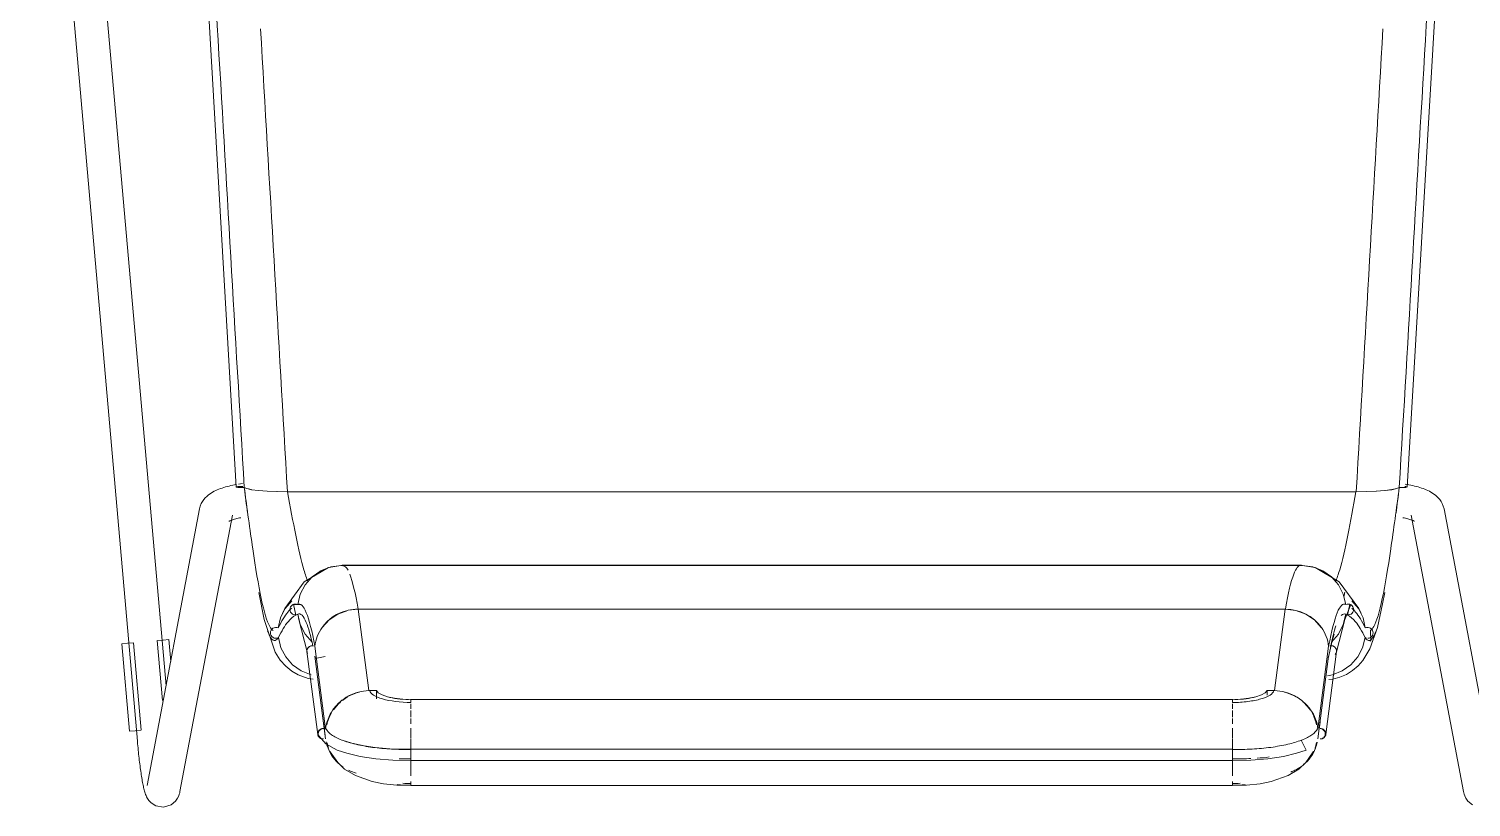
# Model space of a CAD drawing. Header units: millimetres. Extents: x 79795 to 317870, y -36033 to 97293.
# Drawn here: x 166807 to 167324, y 30928 to 31207 of the extents above; entities that cross this region are included whole.
import ezdxf

# ---------------------------------------------------------------- set-up
doc = ezdxf.new("R2010")
doc.units = ezdxf.units.MM
doc.header["$MEASUREMENT"] = 0
doc.layers.add('I-FURN', color=8, linetype='CONTINUOUS', lineweight=9)

msp = doc.modelspace()

# ---------------------------------------------------------------- linework, layer by layer
at = {"layer": 'I-FURN'}
for p, q in [((166806.89, 31394.8), (166845.83, 30951.48)), ((166856.13, 30971.35), (166818.84, 31395.85)), ((166862.03, 31374.68), (166881.32, 31042.77)), ((167320.84, 31374.68), (167301.55, 31042.77)), ((166870.7, 31039.4), (166871.23, 31039.85)), ((166871.23, 31039.85), (166871.76, 31040.25)), ((166871.76, 31040.25), (166872.3, 31040.61)), ((166872.3, 31040.61), (166872.84, 31040.94)), ((166872.84, 31040.94), (166873.37, 31041.23)), ((166873.37, 31041.23), (166873.93, 31041.5)), ((166873.93, 31041.5), (166874.49, 31041.75)), ((166874.49, 31041.75), (166875.06, 31041.98)), ((166875.06, 31041.98), (166875.64, 31042.2)), ((166875.64, 31042.2), (166876.23, 31042.41)), ((166876.23, 31042.41), (166876.84, 31042.6)), ((166876.84, 31042.6), (166877.45, 31042.79)), ((166877.45, 31042.79), (166878.08, 31042.96)), ((166878.08, 31042.96), (166878.73, 31043.12)), ((166878.73, 31043.12), (166879.38, 31043.27)), ((166879.38, 31043.27), (166880.05, 31043.42)), ((166880.05, 31043.42), (166880.73, 31043.55)), ((166880.73, 31043.55), (166881.42, 31043.68)), ((166881.38, 31042.82), (166881.32, 31042.77)), ((166881.32, 31042.77), (166881.38, 31042.82)), ((166881.32, 31042.77), (166881.39, 31042.72)), ((166881.39, 31042.72), (166881.32, 31042.77)), ((166881.57, 31042.87), (166881.38, 31042.82)), ((166881.38, 31042.82), (166881.56, 31042.87)), ((166881.39, 31042.72), (166881.59, 31042.67)), ((166881.58, 31042.67), (166881.39, 31042.72)), ((166881.56, 31042.87), (166881.85, 31042.92)), ((166881.86, 31042.92), (166881.57, 31042.87)), ((166881.88, 31042.62), (166881.58, 31042.67)), ((166881.59, 31042.67), (166881.88, 31042.62)), ((166881.85, 31042.92), (166882.23, 31042.95)), ((166882.24, 31042.95), (166881.86, 31042.92)), ((166881.88, 31042.62), (166882.27, 31042.59)), ((166882.27, 31042.59), (166881.88, 31042.62)), ((166882.13, 31043.79), (166882.84, 31043.9)), ((166882.23, 31042.95), (166882.68, 31042.97)), ((166882.69, 31042.97), (166882.24, 31042.95)), ((166882.27, 31042.59), (166882.72, 31042.57)), ((166882.72, 31042.57), (166882.27, 31042.59)), ((166882.68, 31042.97), (166883.18, 31042.98)), ((166883.18, 31042.98), (166882.69, 31042.97)), ((166882.72, 31042.57), (166883.22, 31042.56)), ((166883.21, 31042.56), (166882.72, 31042.57)), ((166882.84, 31043.9), (166883.57, 31044)), ((166883.68, 31042.98), (166883.18, 31042.98)), ((166883.18, 31042.98), (166883.67, 31042.98)), ((166883.71, 31042.56), (166883.21, 31042.56)), ((166883.22, 31042.56), (166883.72, 31042.56)), ((166884.18, 31042.58), (166883.71, 31042.56)), ((166883.72, 31042.56), (166884.19, 31042.58)), ((166885.09, 31042.18), (166884.18, 31042.58)), ((166884.19, 31042.58), (166885.09, 31042.18)), ((166885.09, 31042.18), (166886.83, 31041.81)), ((166886.83, 31041.82), (166885.09, 31042.18)), ((166886.83, 31041.81), (166889.33, 31041.5)), ((166889.3, 31041.5), (166886.83, 31041.81)), ((166889.33, 31041.5), (166892.43, 31041.26)), ((166892.38, 31041.27), (166889.33, 31041.5)), ((166892.43, 31041.26), (166895.97, 31041.11)), ((166895.9, 31041.11), (166892.43, 31041.26)), ((166895.97, 31041.11), (166899.74, 31041.05)), ((166899.66, 31041.05), (166895.97, 31041.11)), ((166899.74, 31041.05), (167283.13, 31041.05)), ((167283.13, 31041.05), (166899.74, 31041.05)), ((167283.13, 31041.05), (167286.9, 31041.11)), ((167286.9, 31041.11), (167283.21, 31041.05)), ((167286.9, 31041.11), (167290.44, 31041.26)), ((167290.44, 31041.26), (167286.97, 31041.11)), ((167290.44, 31041.26), (167293.54, 31041.5)), ((167293.54, 31041.5), (167290.49, 31041.27)), ((167293.54, 31041.5), (167296.04, 31041.81)), ((167296.05, 31041.82), (167293.57, 31041.5)), ((167296.04, 31041.81), (167297.78, 31042.18)), ((167297.78, 31042.18), (167296.05, 31041.82)), ((167297.78, 31042.18), (167298.68, 31042.58)), ((167298.69, 31042.58), (167297.78, 31042.18)), ((167298.68, 31042.58), (167299.16, 31042.56)), ((167299.16, 31042.56), (167298.69, 31042.58)), ((167299.16, 31042.56), (167299.65, 31042.56)), ((167299.66, 31042.56), (167299.16, 31042.56)), ((167299.65, 31042.56), (167300.15, 31042.57)), ((167300.15, 31042.57), (167299.66, 31042.56)), ((167300.15, 31042.57), (167300.6, 31042.59)), ((167300.6, 31042.59), (167300.15, 31042.57)), ((167300.6, 31042.59), (167300.99, 31042.62)), ((167300.99, 31042.62), (167300.6, 31042.59)), ((167301.01, 31042.92), (167300.63, 31042.95)), ((167300.64, 31042.95), (167301.02, 31042.92)), ((167301.45, 31043.68), (167300.74, 31043.79)), ((167300.99, 31042.62), (167301.28, 31042.67)), ((167301.29, 31042.67), (167300.99, 31042.62)), ((167301.3, 31042.87), (167301.01, 31042.92)), ((167301.02, 31042.92), (167301.31, 31042.87)), ((167302.14, 31043.55), (167301.45, 31043.68)), ((167301.55, 31042.77), (167301.49, 31042.82)), ((167301.49, 31042.82), (167301.55, 31042.77)), ((167302.82, 31043.42), (167302.14, 31043.55)), ((167303.49, 31043.27), (167302.82, 31043.42)), ((167304.15, 31043.12), (167303.49, 31043.27)), ((167304.79, 31042.96), (167304.15, 31043.12)), ((167305.42, 31042.79), (167304.79, 31042.96)), ((167306.04, 31042.6), (167305.42, 31042.79)), ((167306.64, 31042.41), (167306.04, 31042.6)), ((167307.23, 31042.2), (167306.64, 31042.41)), ((167307.81, 31041.98), (167307.23, 31042.2)), ((167308.38, 31041.75), (167307.81, 31041.98)), ((167308.94, 31041.5), (167308.38, 31041.75)), ((167309.5, 31041.23), (167308.94, 31041.5)), ((167310.03, 31040.94), (167309.5, 31041.23)), ((167310.57, 31040.61), (167310.03, 31040.94)), ((167311.11, 31040.25), (167310.57, 31040.61)), ((167311.64, 31039.85), (167311.11, 31040.25)), ((167312.17, 31039.4), (167311.64, 31039.85)), ((166868.13, 31034.92), (166849.31, 30935.63)), ((166868.13, 31034.92), (166868.38, 31035.91)), ((166868.38, 31035.91), (166868.75, 31036.8)), ((166868.75, 31036.8), (166869.19, 31037.6)), ((166869.19, 31037.6), (166869.67, 31038.28)), ((166869.67, 31038.28), (166870.18, 31038.88)), ((166870.18, 31038.88), (166870.7, 31039.4)), ((167312.69, 31038.88), (167312.17, 31039.4)), ((167313.2, 31038.28), (167312.69, 31038.88)), ((167313.68, 31037.6), (167313.2, 31038.28)), ((167314.12, 31036.8), (167313.68, 31037.6)), ((167314.49, 31035.91), (167314.12, 31036.8)), ((167314.74, 31034.92), (167314.49, 31035.91)), ((167333.56, 30935.63), (167314.74, 31034.92)), ((166861.1, 30933.4), (166879.92, 31032.69)), ((166878.7, 31030.46), (166878.72, 31030.47)), ((166878.72, 31030.47), (166878.8, 31030.52)), ((166878.8, 31030.52), (166878.88, 31030.56)), ((166878.88, 31030.56), (166879.03, 31030.64)), ((166879.03, 31030.64), (166879.23, 31030.73)), ((166879.23, 31030.73), (166879.46, 31030.82)), ((166879.46, 31030.82), (166879.73, 31030.92)), ((166879.73, 31030.92), (166880.03, 31031.03)), ((166880.03, 31031.03), (166880.37, 31031.14)), ((166880.37, 31031.14), (166880.73, 31031.24)), ((166880.73, 31031.24), (166881.13, 31031.35)), ((166881.13, 31031.35), (166881.55, 31031.46)), ((166881.55, 31031.46), (166882, 31031.56)), ((166882, 31031.56), (166882.47, 31031.66)), ((166882.47, 31031.66), (166882.96, 31031.76)), ((167300.4, 31031.66), (167299.91, 31031.76)), ((167300.87, 31031.56), (167300.4, 31031.66)), ((167301.32, 31031.46), (167300.87, 31031.56)), ((167301.74, 31031.35), (167301.32, 31031.46)), ((167302.14, 31031.24), (167301.74, 31031.35)), ((167302.5, 31031.14), (167302.14, 31031.24)), ((167302.84, 31031.03), (167302.5, 31031.14)), ((167303.14, 31030.92), (167302.84, 31031.03)), ((167302.95, 31032.69), (167321.77, 30933.4)), ((167303.41, 31030.82), (167303.14, 31030.92)), ((167303.64, 31030.73), (167303.41, 31030.82)), ((167303.84, 31030.64), (167303.64, 31030.73)), ((167303.99, 31030.56), (167303.84, 31030.64)), ((167304.08, 31030.52), (167303.99, 31030.56)), ((167304.15, 31030.47), (167304.08, 31030.52)), ((167304.17, 31030.46), (167304.15, 31030.47)), ((166915.25, 31014.08), (166911.68, 31012.71)), ((166911.68, 31012.71), (166915.25, 31014.07)), ((166919.58, 31014.7), (166914.54, 31013.91)), ((166915.25, 31014.07), (166919.04, 31014.55)), ((166919.04, 31014.55), (166915.25, 31014.08)), ((166919.04, 31014.55), (167263.83, 31014.55)), ((167263.83, 31014.55), (166919.04, 31014.55)), ((166958.49, 31014.7), (166919.58, 31014.7)), ((167263.29, 31014.7), (166958.49, 31014.7)), ((167263.29, 31014.7), (167268.33, 31013.91)), ((167263.83, 31014.55), (167267.62, 31014.07)), ((167267.62, 31014.08), (167263.83, 31014.55)), ((167271.19, 31012.71), (167267.62, 31014.08)), ((167267.62, 31014.07), (167271.19, 31012.71)), ((166914.39, 31013.84), (166905.74, 31008.72)), ((166908.54, 31010.54), (166906.04, 31007.67)), ((166906.04, 31007.66), (166908.55, 31010.53)), ((166911.68, 31012.71), (166908.54, 31010.54)), ((166908.55, 31010.53), (166911.68, 31012.71)), ((166914.54, 31013.91), (166911.37, 31012.53)), ((167268.33, 31013.91), (167271.5, 31012.53)), ((167268.48, 31013.84), (167277.13, 31008.72)), ((167271.19, 31012.71), (167274.32, 31010.53)), ((167274.33, 31010.54), (167271.19, 31012.71)), ((167274.32, 31010.53), (167276.83, 31007.66)), ((167276.83, 31007.67), (167274.33, 31010.54)), ((166889.43, 31004.86), (166891.33, 30995.19)), ((166905.74, 31008.72), (166898.76, 30999.18)), ((166904.28, 31004.27), (166903.39, 31000.56)), ((166906.04, 31007.67), (166904.28, 31004.27)), ((166904.29, 31004.27), (166906.04, 31007.66)), ((167278.59, 31004.27), (167276.83, 31007.67)), ((167276.83, 31007.66), (167278.58, 31004.27)), ((167277.13, 31008.72), (167284.11, 30999.18)), ((167279.48, 31000.56), (167278.59, 31004.27)), ((167292.71, 31000.79), (167293.44, 31004.86)), ((166898.81, 30999.11), (166897.16, 30995.78)), ((166897.17, 30995.78), (166898.82, 30999.11)), ((166898.76, 30999.18), (166897.87, 30997.44)), ((166901.21, 31001.94), (166898.81, 30999.11)), ((166898.82, 30999.11), (166901.21, 31001.94)), ((166900.55, 30998.81), (166900.62, 30999.3)), ((166900.62, 30999.3), (166900.55, 30998.81)), ((166900.62, 30998.32), (166900.55, 30998.81)), ((166900.55, 30998.81), (166900.62, 30998.31)), ((166900.62, 30999.3), (166900.81, 30999.76)), ((166900.8, 30999.76), (166900.62, 30999.3)), ((166901.1, 31000.16), (166900.8, 30999.76)), ((166900.81, 30999.76), (166901.1, 31000.16)), ((166901.1, 31000.16), (166901.48, 31000.47)), ((166901.48, 31000.47), (166901.1, 31000.16)), ((166901.93, 31000.68), (166901.48, 31000.47)), ((166901.48, 31000.47), (166901.94, 31000.67)), ((166904.46, 31000.58), (166901.58, 31000.53)), ((166901.88, 31000.66), (166902.71, 30996.77)), ((166902.42, 31000.76), (166901.93, 31000.68)), ((166901.94, 31000.67), (166902.43, 31000.76)), ((166902.92, 31000.72), (166902.42, 31000.76)), ((166902.43, 31000.76), (166902.92, 31000.72)), ((166902.92, 31000.72), (166903.39, 31000.56)), ((166903.39, 31000.56), (166902.92, 31000.72)), ((166921.31, 30998.47), (166917.76, 30997.16)), ((166925.08, 30998.95), (166921.45, 30998.51)), ((166928.94, 30969.67), (166925.08, 30998.95)), ((166925.08, 30998.95), (167257.79, 30998.95)), ((167257.79, 30998.95), (166925.08, 30998.95)), ((167257.79, 30998.95), (167253.93, 30969.67)), ((167261.56, 30998.47), (167257.79, 30998.95)), ((167265.11, 30997.16), (167261.56, 30998.47)), ((167279.12, 30995.2), (167281.29, 31000.53)), ((167279.48, 31000.56), (167279.95, 31000.72)), ((167279.95, 31000.72), (167279.48, 31000.56)), ((167279.95, 31000.72), (167280.44, 31000.76)), ((167280.45, 31000.76), (167279.95, 31000.72)), ((167280.16, 30996.77), (167280.99, 31000.66)), ((167280.44, 31000.76), (167280.93, 31000.67)), ((167280.94, 31000.68), (167280.45, 31000.76)), ((167280.93, 31000.67), (167281.39, 31000.47)), ((167281.39, 31000.47), (167280.94, 31000.68)), ((167281.39, 31000.47), (167281.77, 31000.16)), ((167281.77, 31000.16), (167281.39, 31000.47)), ((167281.66, 31001.94), (167284.05, 30999.11)), ((167284.07, 30999.11), (167281.66, 31001.94)), ((167281.77, 31000.16), (167282.06, 30999.76)), ((167282.07, 30999.76), (167281.77, 31000.16)), ((167282.06, 30999.76), (167282.25, 30999.3)), ((167282.25, 30999.3), (167282.07, 30999.76)), ((167282.25, 30999.3), (167282.32, 30998.81)), ((167282.32, 30998.81), (167282.25, 30999.3)), ((167282.32, 30998.81), (167282.25, 30998.32)), ((167282.25, 30998.31), (167282.32, 30998.81)), ((167284.05, 30999.11), (167285.7, 30995.78)), ((167285.71, 30995.78), (167284.07, 30999.11)), ((167284.11, 30999.18), (167285, 30997.44)), ((167290.82, 30992.27), (167292.71, 31000.79)), ((166891.33, 30995.19), (166895.32, 30983.48)), ((166896.38, 30992.17), (166897.17, 30995.78)), ((166897.16, 30995.78), (166896.38, 30992.17)), ((166900.81, 30997.85), (166900.62, 30998.32)), ((166900.62, 30998.31), (166900.8, 30997.85)), ((166900.8, 30997.85), (166901.1, 30997.45)), ((166901.1, 30997.45), (166900.81, 30997.85)), ((166901.48, 30997.14), (166901.1, 30997.45)), ((166901.1, 30997.45), (166901.48, 30997.14)), ((166901.94, 30996.94), (166901.48, 30997.14)), ((166901.48, 30997.14), (166901.93, 30996.93)), ((166901.93, 30996.93), (166902.42, 30996.85)), ((166902.43, 30996.85), (166901.94, 30996.94)), ((166902.42, 30996.85), (166902.92, 30996.89)), ((166902.92, 30996.89), (166902.43, 30996.85)), ((166903.39, 30997.05), (166902.92, 30996.89)), ((166902.92, 30996.89), (166903.39, 30997.05)), ((166903.39, 30997.05), (166904.28, 30993.34)), ((166903.75, 30995.2), (166903.42, 30997.07)), ((166906.72, 30983.59), (166903.75, 30995.2)), ((166904.28, 30993.34), (166906.04, 30989.94)), ((166914.65, 30995.08), (166912.16, 30992.34)), ((166917.76, 30997.16), (166914.65, 30995.08)), ((167268.22, 30995.08), (167265.11, 30997.16)), ((167270.71, 30992.34), (167268.22, 30995.08)), ((167276.15, 30983.59), (167279.12, 30995.2)), ((167276.83, 30989.94), (167278.59, 30993.34)), ((167278.59, 30993.34), (167279.48, 30997.05)), ((167279.95, 30996.89), (167279.48, 30997.05)), ((167279.48, 30997.05), (167279.95, 30996.89)), ((167280.44, 30996.85), (167279.95, 30996.89)), ((167279.95, 30996.89), (167280.45, 30996.85)), ((167280.93, 30996.94), (167280.44, 30996.85)), ((167280.45, 30996.85), (167280.94, 30996.93)), ((167281.39, 30997.14), (167280.93, 30996.94)), ((167280.94, 30996.93), (167281.39, 30997.14)), ((167281.77, 30997.45), (167281.39, 30997.14)), ((167281.39, 30997.14), (167281.77, 30997.45)), ((167282.06, 30997.85), (167281.77, 30997.45)), ((167281.77, 30997.45), (167282.07, 30997.85)), ((167282.25, 30998.32), (167282.06, 30997.85)), ((167282.07, 30997.85), (167282.25, 30998.31)), ((167285.7, 30995.78), (167286.49, 30992.17)), ((167286.49, 30992.17), (167285.71, 30995.78)), ((166893.56, 30990.39), (166893.62, 30990.87)), ((166893.62, 30990.87), (166893.56, 30990.39)), ((166893.63, 30989.9), (166893.56, 30990.39)), ((166893.56, 30990.39), (166893.63, 30989.9)), ((166893.62, 30990.87), (166893.8, 30991.33)), ((166893.8, 30991.33), (166893.62, 30990.87)), ((166893.83, 30989.45), (166893.63, 30989.9)), ((166893.63, 30989.9), (166893.83, 30989.45)), ((166894.09, 30991.74), (166893.8, 30991.33)), ((166893.8, 30991.33), (166894.09, 30991.73)), ((166894.13, 30989.05), (166893.83, 30989.45)), ((166893.83, 30989.45), (166894.13, 30989.05)), ((166894.09, 30991.73), (166894.47, 30992.05)), ((166894.47, 30992.05), (166894.09, 30991.74)), ((166894.52, 30988.75), (166894.13, 30989.05)), ((166894.13, 30989.05), (166894.51, 30988.75)), ((166894.47, 30992.05), (166894.92, 30992.26)), ((166894.92, 30992.26), (166894.47, 30992.05)), ((166894.51, 30988.75), (166894.97, 30988.55)), ((166894.97, 30988.55), (166894.52, 30988.75)), ((166894.92, 30992.26), (166895.41, 30992.35)), ((166895.41, 30992.35), (166894.92, 30992.26)), ((166895.46, 30988.48), (166894.97, 30988.55)), ((166894.97, 30988.55), (166895.46, 30988.47)), ((166895.41, 30992.35), (166895.91, 30992.32)), ((166895.91, 30992.32), (166895.41, 30992.35)), ((166895.96, 30988.52), (166895.46, 30988.48)), ((166895.46, 30988.47), (166895.96, 30988.52)), ((166895.91, 30992.32), (166896.38, 30992.17)), ((166896.38, 30992.17), (166895.91, 30992.32)), ((166896.43, 30988.68), (166895.96, 30988.52)), ((166895.96, 30988.52), (166896.43, 30988.68)), ((166896.43, 30988.68), (166897.34, 30985.05)), ((166906.04, 30989.94), (166908.55, 30987.07)), ((167274.33, 30987.07), (167276.83, 30989.94)), ((167275.33, 30989.97), (167274.57, 30987.54)), ((167285.53, 30985.05), (167286.44, 30988.68)), ((167286.91, 30988.52), (167286.44, 30988.68)), ((167286.44, 30988.68), (167286.91, 30988.52)), ((167286.49, 30992.17), (167286.96, 30992.32)), ((167286.96, 30992.32), (167286.49, 30992.17)), ((167286.96, 30992.32), (167287.46, 30992.35)), ((167287.46, 30992.35), (167286.96, 30992.32)), ((167287.9, 30988.55), (167287.41, 30988.48)), ((167287.41, 30988.47), (167287.9, 30988.55)), ((167287.46, 30992.35), (167287.95, 30992.26)), ((167287.95, 30992.26), (167287.46, 30992.35)), ((167288.35, 30988.75), (167287.9, 30988.55)), ((167287.9, 30988.55), (167288.36, 30988.75)), ((167287.95, 30992.26), (167288.4, 30992.05)), ((167288.4, 30992.05), (167287.95, 30992.26)), ((167288.15, 30984.64), (167290.82, 30992.27)), ((167288.51, 30987.44), (167288.32, 30991.29)), ((167288.74, 30989.05), (167288.35, 30988.75)), ((167288.36, 30988.75), (167288.74, 30989.05)), ((167288.4, 30992.05), (167288.78, 30991.73)), ((167288.78, 30991.74), (167288.4, 30992.05)), ((167289.04, 30989.45), (167288.74, 30989.05)), ((167288.74, 30989.05), (167289.05, 30989.45)), ((167289.07, 30991.33), (167288.78, 30991.74)), ((167288.78, 30991.73), (167289.07, 30991.33)), ((167289.24, 30989.9), (167289.04, 30989.45)), ((167289.05, 30989.45), (167289.24, 30989.9)), ((167289.07, 30991.33), (167289.25, 30990.87)), ((167289.25, 30990.87), (167289.07, 30991.33)), ((167289.31, 30990.39), (167289.24, 30989.9)), ((167289.24, 30989.9), (167289.31, 30990.39)), ((167289.25, 30990.87), (167289.31, 30990.39)), ((167289.31, 30990.39), (167289.25, 30990.87)), ((166840.26, 30986.5), (166842.3, 30986.68)), ((166843.02, 30955.09), (166840.26, 30986.5)), ((166842.3, 30986.68), (166844.37, 30986.86)), ((166847.25, 30955.46), (166844.49, 30986.87)), ((166852.94, 30987.61), (166854.83, 30966.07)), ((166853.06, 30987.62), (166855.13, 30987.8)), ((166855.13, 30987.8), (166857.17, 30987.98)), ((166857.86, 30980.09), (166857.17, 30987.98)), ((166895.32, 30983.48), (166897.13, 30980.65)), ((166897.34, 30985.05), (166899.08, 30981.73)), ((166906.75, 30984.37), (166906.69, 30983.9)), ((166906.69, 30983.9), (166906.75, 30983.43)), ((166906.7, 30983.67), (166910.56, 30953.89)), ((166906.94, 30984.81), (166906.75, 30984.37)), ((166906.75, 30983.43), (166906.94, 30982.99)), ((166907.24, 30985.2), (166906.94, 30984.81)), ((166907.62, 30985.5), (166907.24, 30985.2)), ((166908.07, 30985.69), (166907.62, 30985.5)), ((166908.56, 30985.77), (166908.07, 30985.69)), ((166909.06, 30985.73), (166908.56, 30985.77)), ((166913.37, 30955.87), (166909.53, 30985.58)), ((167269.5, 30955.87), (167273.34, 30985.58)), ((167272.31, 30953.89), (167276.17, 30983.67)), ((167274.57, 30987.54), (167273.19, 30981.25)), ((167274.31, 30985.77), (167273.81, 30985.73)), ((167274.8, 30985.69), (167274.31, 30985.77)), ((167275.25, 30985.5), (167274.8, 30985.69)), ((167275.63, 30985.2), (167275.25, 30985.5)), ((167275.93, 30984.81), (167275.63, 30985.2)), ((167275.64, 30982.61), (167275.93, 30982.99)), ((167276.12, 30984.37), (167275.93, 30984.81)), ((167275.93, 30982.99), (167276.12, 30983.43)), ((167276.18, 30983.9), (167276.12, 30984.37)), ((167276.12, 30983.43), (167276.18, 30983.9)), ((167283.79, 30981.73), (167285.53, 30985.05)), ((167285.64, 30980.53), (167288.15, 30984.64)), ((167287.34, 30987.76), (167288.51, 30987.44)), ((166897.13, 30980.65), (166899.13, 30978.41)), ((166899.08, 30981.73), (166901.56, 30978.91)), ((166899.13, 30978.41), (166901.29, 30976.63)), ((166901.56, 30978.91), (166904.64, 30976.73)), ((166909.55, 30982.03), (166913.4, 30952.33)), ((166909.68, 30981.25), (166913.17, 30981.94)), ((167269.47, 30952.33), (167273.32, 30982.03)), ((167278.23, 30976.73), (167281.31, 30978.91)), ((167281.31, 30978.91), (167283.79, 30981.73)), ((167281.93, 30976.88), (167283.9, 30978.56)), ((167283.9, 30978.56), (167285.64, 30980.53)), ((166901.29, 30976.63), (166903.57, 30975.29)), ((166903.57, 30975.29), (166907.17, 30974)), ((166904.64, 30976.73), (166908.16, 30975.33)), ((166907.17, 30974), (166908.94, 30973.76)), ((167274.71, 30975.34), (167272.97, 30974.97)), ((167272.97, 30974.96), (167274.71, 30975.33)), ((167273.44, 30973.67), (167274.86, 30973.82)), ((167274.71, 30975.33), (167278.23, 30976.73)), ((167274.86, 30973.82), (167277.36, 30974.48)), ((167277.36, 30974.48), (167279.73, 30975.5)), ((167279.73, 30975.5), (167281.93, 30976.88)), ((166931.66, 30969.74), (166928.94, 30969.67)), ((166931.66, 30969.73), (166931.65, 30966.74)), ((166931.66, 30969.74), (166931.66, 30966.74)), ((166932.29, 30968.88), (166931.66, 30969.74)), ((166933.65, 30968.09), (166932.29, 30968.88)), ((166935.63, 30967.42), (166933.65, 30968.09)), ((166938.12, 30966.91), (166935.63, 30967.42)), ((167247.24, 30967.42), (167244.75, 30966.91)), ((167249.22, 30968.09), (167247.24, 30967.42)), ((167250.58, 30968.88), (167249.22, 30968.09)), ((167251.22, 30969.74), (167250.58, 30968.88)), ((167251.22, 30968.08), (167251.22, 30969.74)), ((167253.93, 30969.67), (167251.22, 30969.74)), ((167251.22, 30968.08), (167251.22, 30969.73)), ((166940.97, 30966.59), (166938.12, 30966.91)), ((166944.01, 30966.48), (166940.97, 30966.59)), ((167238.86, 30966.48), (166944.01, 30966.48)), ((166944.01, 30966.14), (166944.01, 30966.43)), ((166944.01, 30966.43), (167238.86, 30966.43)), ((166944.01, 30963.16), (166944.01, 30964.9)), ((166944.01, 30960.11), (166944.01, 30962.57)), ((167241.9, 30966.59), (167238.86, 30966.48)), ((167238.86, 30966.43), (167238.86, 30966.14)), ((167238.86, 30964.9), (167238.86, 30963.16)), ((167238.86, 30962.57), (167238.86, 30960.11)), ((167244.75, 30966.91), (167241.9, 30966.59)), ((166913.24, 30953.52), (166912.63, 30958.3)), ((166944.01, 30957.75), (166944.01, 30959.59)), ((167238.86, 30959.59), (167238.86, 30957.75)), ((167269.93, 30955.86), (167270.25, 30958.3)), ((166845.06, 30955.27), (166843.02, 30955.09)), ((166847.13, 30955.45), (166845.06, 30955.27)), ((166913.46, 30950.49), (166910.91, 30953.39)), ((166919.34, 30951.85), (166922.78, 30950.76)), ((166944.01, 30952.56), (166944.01, 30956.12)), ((166944.01, 30952.37), (166944.01, 30948.56)), ((166944.01, 30948.56), (166944.01, 30952.37)), ((167238.86, 30956.12), (167238.86, 30952.56)), ((167238.86, 30948.56), (167238.86, 30952.37)), ((167238.86, 30952.37), (167238.86, 30948.56)), ((167265.29, 30948.31), (167263.53, 30951.85)), ((166845.85, 30951.32), (166845.83, 30951.48)), ((166845.91, 30950.57), (166845.85, 30951.32)), ((166845.99, 30949.82), (166845.91, 30950.57)), ((166846.06, 30949.07), (166845.99, 30949.82)), ((166846.13, 30948.33), (166846.06, 30949.07)), ((166846.21, 30947.59), (166846.13, 30948.33)), ((166846.29, 30946.86), (166846.21, 30947.59)), ((166846.37, 30946.13), (166846.29, 30946.86)), ((166917.58, 30948.31), (166913.46, 30950.49)), ((166915.04, 30947.7), (166914.94, 30947.9)), ((166917.72, 30943.81), (166915.04, 30947.7)), ((166921.03, 30947.15), (166917.58, 30948.31)), ((166925.73, 30946.05), (166921.03, 30947.15)), ((166922.78, 30950.76), (166927.21, 30949.79)), ((166927.21, 30949.79), (166931.22, 30949.19)), ((166931.22, 30949.19), (166937.78, 30948.66)), ((166937.78, 30948.66), (166944.01, 30948.58)), ((166944.01, 30948.58), (166944.01, 30948.47)), ((167238.86, 30948.58), (166944.01, 30948.58)), ((166944.01, 30944.62), (166944.01, 30948.58)), ((166944.01, 30948.47), (166944.01, 30948.25)), ((166944.01, 30948.25), (166944.01, 30947.92)), ((166944.01, 30947.92), (166944.01, 30947.5)), ((166944.01, 30947.5), (166944.01, 30947.03)), ((166944.01, 30947.03), (166944.01, 30946.53)), ((167238.86, 30948.25), (167238.86, 30948.47)), ((167238.86, 30948.47), (167238.86, 30944.62)), ((167238.86, 30947.92), (167238.86, 30948.25)), ((167238.86, 30947.5), (167238.86, 30947.92)), ((167238.86, 30947.03), (167238.86, 30947.5)), ((167238.86, 30946.53), (167238.86, 30947.03)), ((167257.15, 30946.05), (167261.84, 30947.15)), ((167261.84, 30947.15), (167265.29, 30948.31)), ((167265.15, 30943.81), (167267.83, 30947.7)), ((167267.83, 30947.7), (167267.93, 30947.9)), ((166846.45, 30945.41), (166846.37, 30946.13)), ((166846.53, 30944.7), (166846.45, 30945.41)), ((166846.61, 30944), (166846.53, 30944.7)), ((166846.7, 30943.32), (166846.61, 30944)), ((166846.79, 30942.64), (166846.7, 30943.32)), ((166846.87, 30941.98), (166846.79, 30942.64)), ((166846.96, 30941.33), (166846.87, 30941.98)), ((166920.19, 30941.51), (166917.72, 30943.81)), ((166924.07, 30939.12), (166920.19, 30941.51)), ((166931.35, 30945.2), (166925.73, 30946.05)), ((166937.47, 30944.72), (166931.35, 30945.2)), ((166944.01, 30944.62), (166937.47, 30944.72)), ((166944.01, 30946.53), (166944.01, 30946.04)), ((166944.01, 30946.04), (166944.01, 30945.58)), ((166944.01, 30945.58), (166944.01, 30945.19)), ((166944.01, 30945.19), (166944.01, 30944.89)), ((166944.01, 30944.89), (166944.01, 30944.69)), ((166944.01, 30941.85), (166944.01, 30944.87)), ((166944.01, 30944.86), (166944.01, 30941.84)), ((166944.01, 30944.69), (166944.01, 30944.62)), ((166944.01, 30944.62), (167238.86, 30944.62)), ((166944.01, 30939.1), (166944.01, 30941.68)), ((167238.86, 30946.04), (167238.86, 30946.53)), ((167238.86, 30945.58), (167238.86, 30946.04)), ((167238.86, 30945.19), (167238.86, 30945.58)), ((167238.86, 30944.89), (167238.86, 30945.19)), ((167238.86, 30944.69), (167238.86, 30944.89)), ((167238.86, 30944.87), (167238.86, 30941.85)), ((167238.86, 30941.84), (167238.86, 30944.86)), ((167238.86, 30944.62), (167245.4, 30944.72)), ((167238.86, 30944.62), (167238.86, 30944.69)), ((167238.86, 30941.68), (167238.86, 30939.1)), ((167245.4, 30944.72), (167251.52, 30945.2)), ((167251.52, 30945.2), (167257.15, 30946.05)), ((167258.8, 30939.12), (167262.68, 30941.51)), ((167262.68, 30941.51), (167265.15, 30943.81)), ((166847.05, 30940.69), (166846.96, 30941.33)), ((166847.14, 30940.07), (166847.05, 30940.69)), ((166847.23, 30939.47), (166847.14, 30940.07)), ((166847.33, 30938.89), (166847.23, 30939.47)), ((166847.42, 30938.32), (166847.33, 30938.89)), ((166847.51, 30937.77), (166847.42, 30938.32)), ((166847.61, 30937.23), (166847.51, 30937.77)), ((166847.7, 30936.72), (166847.61, 30937.23)), ((166847.79, 30936.22), (166847.7, 30936.72)), ((166930.12, 30936.99), (166924.07, 30939.12)), ((166934.16, 30936.2), (166930.12, 30936.99)), ((166944.01, 30935.6), (166944.01, 30937.08)), ((167238.86, 30937.08), (167238.86, 30935.6)), ((167248.71, 30936.2), (167252.75, 30936.99)), ((167252.75, 30936.99), (167258.8, 30939.12)), ((166847.89, 30935.75), (166847.79, 30936.22)), ((166847.99, 30935.29), (166847.89, 30935.75)), ((166848.09, 30934.84), (166847.99, 30935.29)), ((166848.19, 30934.42), (166848.09, 30934.84)), ((166848.29, 30934), (166848.19, 30934.42)), ((166848.4, 30933.6), (166848.29, 30934)), ((166848.51, 30933.2), (166848.4, 30933.6)), ((166848.64, 30932.81), (166848.51, 30933.2)), ((166848.78, 30932.4), (166848.64, 30932.81)), ((166848.95, 30931.98), (166848.78, 30932.4)), ((166849.16, 30931.5), (166848.95, 30931.98)), ((166849.47, 30930.94), (166849.16, 30931.5)), ((166860.29, 30931.04), (166860.67, 30931.85)), ((166860.67, 30931.85), (166860.88, 30932.47)), ((166860.88, 30932.47), (166861.02, 30932.98)), ((166861.02, 30932.98), (166861.1, 30933.4)), ((166938.98, 30935.7), (166934.16, 30936.2)), ((166944.01, 30935.58), (166938.98, 30935.7)), ((166944.01, 30935.75), (166944.01, 30935.58)), ((166944.01, 30935.58), (167238.86, 30935.58)), ((167238.86, 30935.58), (167238.86, 30935.75)), ((167238.86, 30935.58), (167243.89, 30935.7)), ((167243.89, 30935.7), (167248.71, 30936.2)), ((167321.86, 30932.98), (167321.77, 30933.4)), ((167321.99, 30932.47), (167321.86, 30932.98)), ((167322.2, 30931.85), (167321.99, 30932.47)), ((167322.58, 30931.04), (167322.2, 30931.85)), ((166849.95, 30930.24), (166849.47, 30930.94)), ((166850.8, 30929.33), (166849.95, 30930.24)), ((166852.45, 30928.29), (166850.8, 30929.33)), ((166855.22, 30927.81), (166852.45, 30928.29)), ((166857.97, 30928.64), (166855.22, 30927.81)), ((166857.97, 30928.64), (166859.54, 30929.96)), ((166859.54, 30929.96), (166860.29, 30931.04)), ((167323.33, 30929.96), (167322.58, 30931.04)), ((167324.9, 30928.64), (167323.33, 30929.96))]:
    msp.add_line(p, q, dxfattribs=at)
for centre, major_axis, ratio, start_param, end_param in [((166925.21, 30983.88), (-15.78, 0), 0.955139, 4.962301, 5.68731), ((166925.21, 30983.88), (-15.78, 0), 0.955139, 4.720632, 4.953178), ((167257.66, 30983.88), (-15.78, 0), 0.955139, 3.737469, 4.704147), ((166925.21, 30983.88), (-15.78, 0), 0.955139, 5.929149, 6.170649), ((166925.21, 30983.88), (-15.78, 0), 0.955139, 5.687432, 5.928979), ((167257.66, 30983.88), (-15.78, 0), 0.955139, 3.495799, 3.737346), ((167257.66, 30983.88), (-15.78, 0), 0.955139, 3.254129, 3.495629), ((166908.65, 30983.9), (-1.96, 0), 0.955139, 4.501447, 6.790779), ((167274.22, 30983.9), (-1.96, 0), 0.955139, 2.379629, 4.923331), ((166944.01, 30951.33), (0, -15.75), 0.000004, 3.431839, 3.614078), ((167238.86, 30951.33), (0, -15.75), 0.000004, 2.669107, 2.851347), ((166944.01, 30939.86), (-12.4, 0), 0.287441, 1.332781, 1.570796), ((167238.86, 30939.86), (12.4, 0), 0.287441, 4.712389, 4.932602)]:
    msp.add_ellipse(centre, major_axis=major_axis, ratio=ratio, start_param=start_param, end_param=end_param, dxfattribs=at)
for points in [[(166884.18, 31042.58), (166880.96, 31097.82), (166874.52, 31208.41), (166868.08, 31319.17), (166864.86, 31374.58)], [(167298.69, 31042.58), (167301.91, 31097.82), (167308.35, 31208.41), (167314.79, 31319.17), (167318.01, 31374.58)], [(166899.66, 31041.05), (166896.46, 31096.41), (166893.27, 31151.83), (166890.07, 31207.29)], [(167292.8, 31207.29), (167289.6, 31151.83), (167286.41, 31096.41), (167283.21, 31041.05)], [(166884.2, 31042.57), (166884.59, 31039.51), (166884.97, 31036.42), (166885.36, 31033.37)], [(167298.67, 31042.57), (167298.27, 31039.44), (167297.88, 31036.28), (167297.48, 31033.17)], [(166919.58, 31014.7), (166919.4, 31014.7), (166919.22, 31014.65), (166919.04, 31014.55)], [(166921.45, 31012.87), (166920.83, 31014.09), (166920.2, 31014.43), (166919.58, 31014.52)], [(167263.83, 31014.55), (167263.65, 31014.65), (167263.47, 31014.7), (167263.29, 31014.7)], [(166925.08, 30998.95), (166924.07, 31004.68), (166923.07, 31008.87), (166922.06, 31011.48)], [(167279.09, 31005.02), (167279.03, 31004.55), (167278.98, 31004.09), (167278.92, 31003.62)], [(166903.39, 31000.56), (166904.42, 31001.11), (166906.46, 30999.14), (166908.51, 30991.08), (166909.53, 30985.58)], [(167279.48, 31000.56), (167278.45, 31001.11), (167276.41, 30999.14), (167274.36, 30991.08), (167273.34, 30985.58)], [(167279.48, 30997.05), (167278.93, 30997.34), (167278.39, 30997.2), (167277.84, 30996.63)], [(167275.94, 30992.9), (167275.28, 30991), (167274.62, 30988.2), (167273.97, 30985.15)], [(166928.94, 30969.67), (166927.65, 30969.63), (166925.14, 30969.28), (166921.54, 30967.86), (166918.4, 30965.67), (166915.87, 30962.83), (166914.1, 30959.49), (166913.52, 30957.12), (166913.37, 30955.87)], [(166919.4, 30966.13), (166920.04, 30966.63), (166920.72, 30967.07), (166921.42, 30967.49)], [(166921.85, 30967.73), (166922.97, 30968.33), (166924.16, 30968.87), (166925.41, 30969.12)], [(166944.01, 30965.36), (166940.22, 30965.42), (166932.82, 30966.38), (166929.44, 30968.55), (166929.19, 30969.66)], [(166935.63, 30967.37), (166937.68, 30966.83), (166940.4, 30966.54), (166943.17, 30966.45)], [(167253.68, 30969.66), (167253.56, 30969.1), (167252.61, 30968.01), (167249.29, 30966.61), (167244.49, 30965.65), (167240.76, 30965.39), (167238.86, 30965.36)], [(167239.7, 30966.43), (167242.48, 30966.49), (167245.02, 30966.85), (167247.24, 30967.37)], [(167269.5, 30955.87), (167269.35, 30957.12), (167268.77, 30959.49), (167267, 30962.83), (167264.47, 30965.67), (167261.33, 30967.86), (167257.73, 30969.28), (167255.22, 30969.63), (167253.93, 30969.67)], [(166916.21, 30962.75), (166916.93, 30963.78), (166917.79, 30964.69), (166918.75, 30965.51)], [(167264.15, 30965.56), (167265.1, 30964.72), (167266.04, 30963.81), (167266.66, 30962.75)], [(166913.84, 30957.39), (166914.15, 30958.78), (166914.65, 30960.15), (166915.35, 30961.4)], [(167267.51, 30961.39), (167268.21, 30960.13), (167268.61, 30958.76), (167268.95, 30957.38)], [(166912.62, 30956.06), (166912.78, 30956.07), (166912.95, 30956.07), (166913.11, 30956.03)], [(166944.01, 30948.56), (166941.66, 30948.51), (166937.01, 30948.58), (166930.15, 30949.21), (166924.01, 30950.32), (166918.94, 30951.85), (166915.24, 30953.75), (166913.93, 30955.16), (166913.58, 30955.88)], [(167269.29, 30955.88), (167268.94, 30955.16), (167267.63, 30953.75), (167265.16, 30952.49), (167263.7, 30951.91)], [(166914.46, 30948.99), (166914.22, 30949.62), (166914.06, 30950.27), (166913.92, 30950.93)], [(167269.03, 30951), (167268.87, 30950.32), (167268.67, 30949.64), (167268.42, 30948.98)], [(166944.01, 30945.16), (166942.58, 30945.13), (166941.16, 30945.13), (166939.75, 30945.17)], [(167245.46, 30945.26), (167243.28, 30945.15), (167241.08, 30945.12), (167238.86, 30945.16)], [(167252.01, 30945.83), (167250.6, 30945.65), (167249.15, 30945.48), (167247.68, 30945.38)], [(166921.62, 30941.06), (166922.51, 30940.63), (166923.44, 30940.23), (166924.4, 30939.99)], [(166944.01, 30935.68), (166942.3, 30935.67), (166940.62, 30935.74), (166939.04, 30935.89)], [(167243.46, 30935.86), (167241.99, 30935.73), (167240.44, 30935.67), (167238.86, 30935.68)]]:
    msp.add_open_spline(points, degree=3, dxfattribs=at)
for points, knots in [([(166884.19, 31042.58), (166885.2, 31035.03), (166887.24, 31019.82), (166890.28, 31001.38), (166892.72, 30993.08), (166894.15, 30991.48), (166894.55, 30991.29)], [0, 0, 0, 0, 0.25, 0.5, 0.75, 0.8499412, 0.8499412, 0.8499412, 0.8499412]), ([(166907.03, 31008.78), (166906.55, 31009.93), (166905.09, 31014.17), (166902.65, 31024.88), (166900.71, 31035.66), (166899.74, 31041.05)], [0.375, 0.375, 0.375, 0.375, 0.5, 0.75, 1, 1, 1, 1]), ([(167283.13, 31041.05), (167282.16, 31035.66), (167280.22, 31024.88), (167277.78, 31014.17), (167276.32, 31009.93), (167275.84, 31008.78)], [0, 0, 0, 0, 0.25, 0.5, 0.625, 0.625, 0.625, 0.625]), ([(167298.68, 31042.58), (167297.67, 31035.03), (167295.64, 31019.82), (167292.59, 31001.38), (167290.15, 30993.08), (167288.72, 30991.48), (167288.32, 30991.29)], [0, 0, 0, 0, 0.25, 0.5, 0.75, 0.8499411, 0.8499411, 0.8499411, 0.8499411]), ([(167263.29, 31014.7), (167262.46, 31014.7), (167260.64, 31012.34), (167258.81, 31004.71), (167257.81, 30999.07)], [0.0892847, 0.0892847, 0.0892847, 0.0892847, 0.5, 0.9966285, 0.9966285, 0.9966285, 0.9966285]), ([(166896.38, 30992.17), (166897.55, 30994.58), (166899.18, 30997.23), (166900.8, 30998.91), (166901.26, 30999.3)], [0, 0, 0, 0, 0.5, 0.696307, 0.696307, 0.696307, 0.696307]), ([(167286.49, 30992.17), (167285.32, 30994.58), (167283.69, 30997.23), (167282.07, 30998.91), (167281.61, 30999.3)], [0, 0, 0, 0, 0.5, 0.6963068, 0.6963068, 0.6963068, 0.6963068]), ([(166896.43, 30988.68), (166897.59, 30991.08), (166899.69, 30994.51), (166901.78, 30996.3), (166902.71, 30996.77)], [0, 0, 0, 0, 0.5, 0.9025379, 0.9025379, 0.9025379, 0.9025379]), ([(166903.39, 30997.05), (166904.42, 30997.6), (166906.23, 30995.87), (166908.05, 30989.38), (166908.84, 30985.67)], [0, 0, 0, 0, 0.5, 0.8877852, 0.8877852, 0.8877852, 0.8877852]), ([(167286.44, 30988.68), (167285.28, 30991.08), (167283.18, 30994.51), (167281.09, 30996.3), (167280.16, 30996.77)], [0, 0, 0, 0, 0.5, 0.9025383, 0.9025383, 0.9025383, 0.9025383]), ([(166892.58, 30991.1), (166892.84, 30990.38), (166894.13, 30987.36), (166895.41, 30987.13), (166896.43, 30988.68)], [0.6866019, 0.6866019, 0.6866019, 0.6866019, 0.75, 1, 1, 1, 1]), ([(167290.21, 30990.89), (167289.98, 30990.26), (167288.72, 30987.35), (167287.46, 30987.13), (167286.44, 30988.68)], [0.6929173, 0.6929173, 0.6929173, 0.6929173, 0.75, 1, 1, 1, 1]), ([(167257.46, 30969.12), (167258.7, 30968.8), (167260.75, 30967.94), (167262.81, 30966.78), (167263.62, 30966.21)], [-0.8333333, -0.8333333, -0.8333333, -0.8333333, -0.6666667, -0.5387087, -0.5387087, -0.5387087, -0.5387087]), ([(166913.37, 30955.87), (166913.23, 30955.94), (166913.02, 30956), (166912.74, 30956.05), (166912.45, 30956.06), (166912.16, 30956.02), (166911.87, 30955.94), (166911.6, 30955.83), (166911.28, 30955.63), (166910.96, 30955.32), (166910.73, 30954.96), (166910.59, 30954.6), (166910.54, 30954.29), (166910.54, 30954.01), (166910.57, 30953.75), (166910.65, 30953.5), (166910.76, 30953.25), (166910.95, 30952.95), (166911.28, 30952.65), (166911.67, 30952.43), (166912.03, 30952.33), (166912.29, 30952.29), (166912.45, 30952.29), (166912.52, 30952.29)], [0, 0, 0, 0, 0.0555556, 0.0833333, 0.1111111, 0.1666667, 0.1944444, 0.2222222, 0.2777778, 0.3333333, 0.3888889, 0.4444444, 0.4791667, 0.5138889, 0.5486111, 0.5833333, 0.6180556, 0.6527778, 0.7222222, 0.7916667, 0.8263889, 0.8611111, 0.8888889, 0.8888889, 0.8888889, 0.8888889]), ([(166912.62, 30952.31), (166912.45, 30952.31), (166912.16, 30952.35), (166911.78, 30952.49), (166911.36, 30952.75), (166910.91, 30953.27), (166910.65, 30954.13), (166910.88, 30954.92), (166911.28, 30955.46), (166911.66, 30955.77), (166911.97, 30955.91), (166912.13, 30955.96)], [-0.875, -0.875, -0.875, -0.875, -0.8125, -0.765625, -0.71875, -0.625, -0.5, -0.375, -0.3125, -0.25, -0.1875, -0.1875, -0.1875, -0.1875]), ([(167263.53, 30951.85), (167262.11, 30951.3), (167258.78, 30950.31), (167252.72, 30949.21), (167245.86, 30948.58), (167241.21, 30948.51), (167238.86, 30948.56)], [0.3397465, 0.3397465, 0.3397465, 0.3397465, 0.5, 0.6666667, 0.8333333, 0.9999948, 0.9999948, 0.9999948, 0.9999948]), ([(167270.74, 30955.96), (167270.86, 30955.93), (167271.09, 30955.83), (167271.51, 30955.55), (167271.96, 30955), (167272.22, 30954.13), (167271.99, 30953.35), (167271.59, 30952.84), (167271.21, 30952.54), (167270.75, 30952.35), (167270.42, 30952.31), (167270.26, 30952.31)], [-0.8125, -0.8125, -0.8125, -0.8125, -0.765625, -0.71875, -0.625, -0.5, -0.375, -0.3125, -0.25, -0.1875, -0.125, -0.125, -0.125, -0.125]), ([(167270.35, 30952.29), (167270.49, 30952.29), (167270.71, 30952.3), (167271, 30952.37), (167271.27, 30952.47), (167271.59, 30952.65), (167271.91, 30952.94), (167272.14, 30953.3), (167272.28, 30953.65), (167272.33, 30953.96), (167272.33, 30954.23), (167272.3, 30954.5), (167272.22, 30954.75), (167272.11, 30955), (167271.92, 30955.31), (167271.59, 30955.64), (167271.2, 30955.87), (167270.84, 30955.99), (167270.58, 30956.04), (167270.42, 30956.06), (167270.35, 30956.06)], [0.1111111, 0.1111111, 0.1111111, 0.1111111, 0.1666667, 0.1944444, 0.2222222, 0.2777778, 0.3333333, 0.3888889, 0.4444444, 0.4791667, 0.5138889, 0.5486111, 0.5833333, 0.6180556, 0.6527778, 0.7222222, 0.7916667, 0.8263889, 0.8611111, 0.8888889, 0.8888889, 0.8888889, 0.8888889]), ([(166913.59, 30951.22), (166913.75, 30950.45), (166914.31, 30948.55), (166915.87, 30945.68), (166917.88, 30943.5), (166919.26, 30942.49), (166919.66, 30942.23)], [0.0592823, 0.0592823, 0.0592823, 0.0592823, 0.1666667, 0.3333333, 0.5, 0.565028, 0.565028, 0.565028, 0.565028]), ([(167264.36, 30943.08), (167265.31, 30943.87), (167266.98, 30945.68), (167268.58, 30948.5), (167269.05, 30950.41), (167269.21, 30951.15)], [0.5, 0.5, 0.5, 0.5, 0.6666667, 0.8333333, 0.9365189, 0.9365189, 0.9365189, 0.9365189]), ([(167259.73, 30940.43), (167260.25, 30940.61), (167261.59, 30941.18), (167262.85, 30941.92), (167263.57, 30942.45)], [0.260519, 0.260519, 0.260519, 0.260519, 0.3333333, 0.4544474, 0.4544474, 0.4544474, 0.4544474])]:
    msp.add_open_spline(points, degree=3, knots=knots, dxfattribs=at)

doc.saveas('drawing.dxf')
